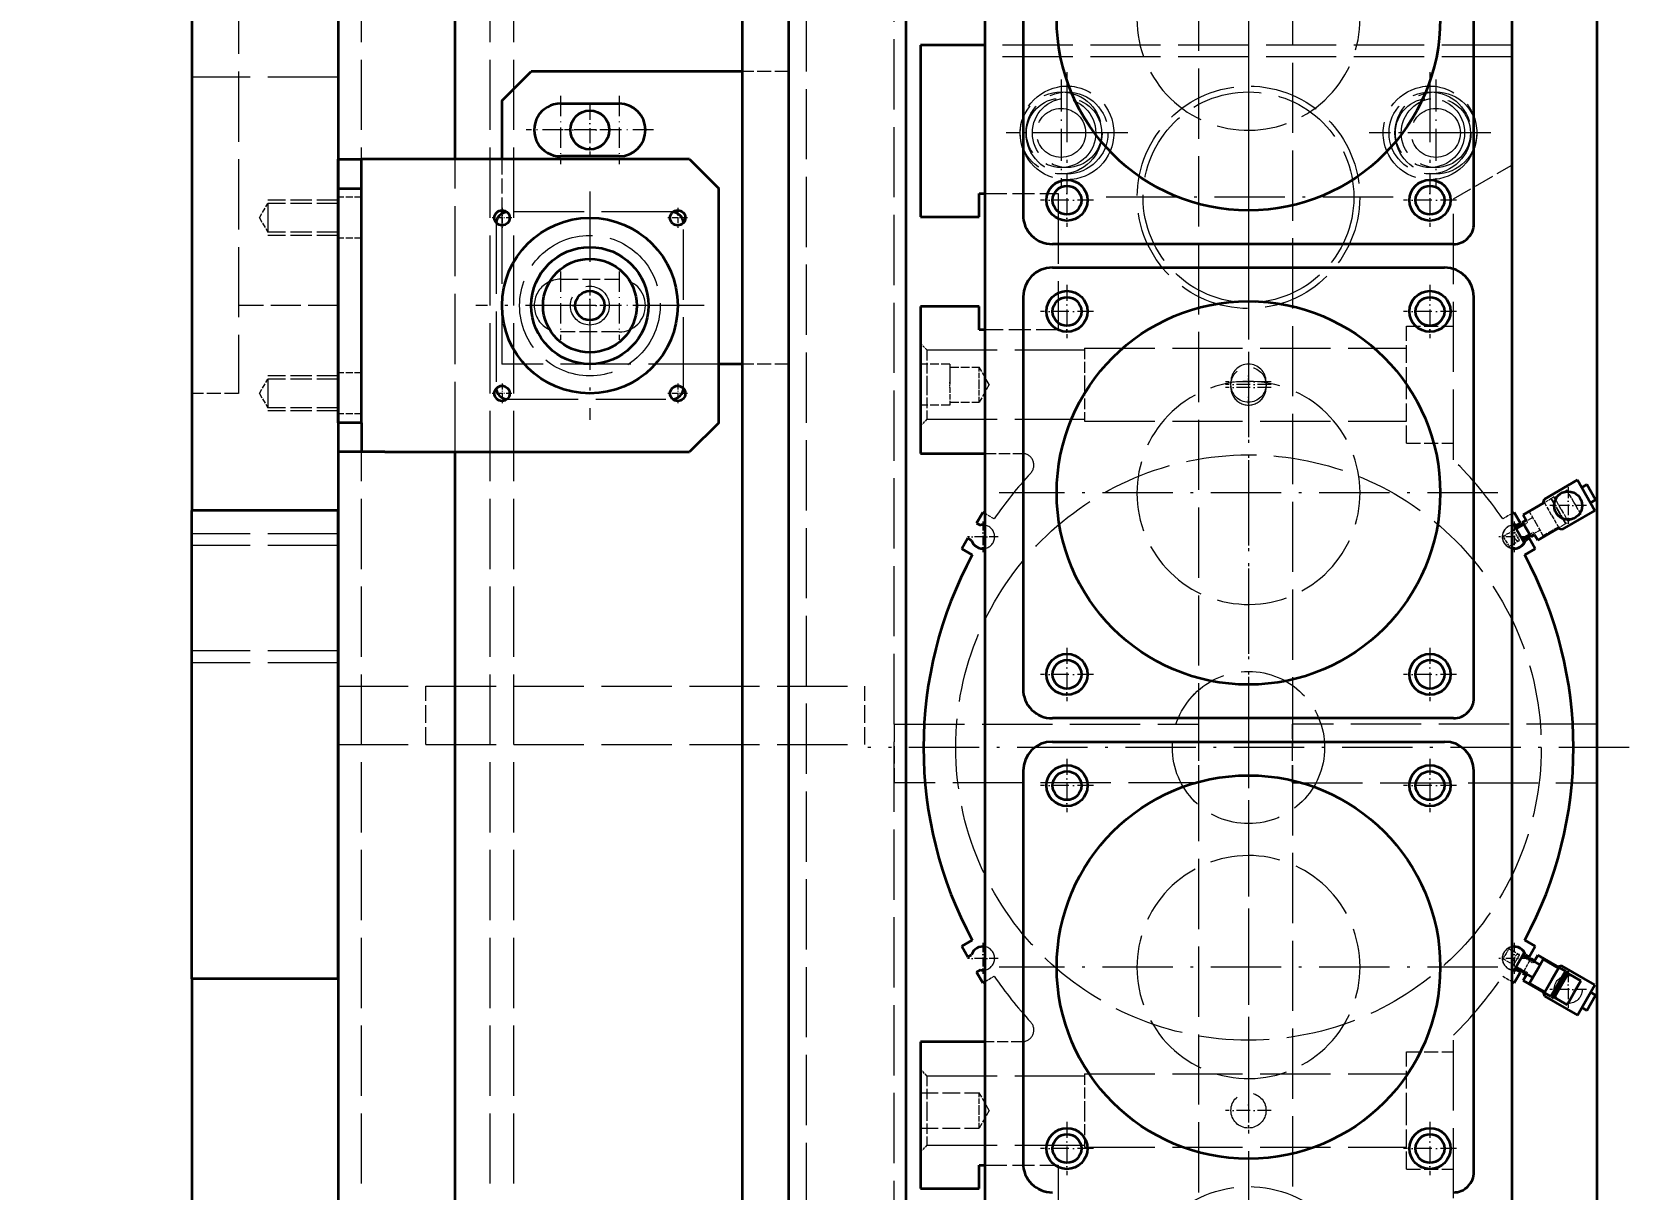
# Model space of a CAD drawing. Extents: x 0 to 18500, y -51 to 3802.
# Drawn here: x 1133.3 to 1406.1, y 2669.6 to 2867.2 of the extents above; entities that cross this region are included whole.
import ezdxf

# ---------------------------------------------------------------- set-up
doc = ezdxf.new("R2010")
doc.units = 0
doc.header["$MEASUREMENT"] = 0
for name, pattern in [('CENTER-HOKUTO', [23, 20, -1, 1, -1]), ('DASHDOT', [18.5, 12, -3, 0.5, -3]), ('DASHED', [15, 12, -3]), ('HIDDEN-HOKUTO', [3.8, 2.5, -1.3])]:
    doc.linetypes.add(name, pattern=pattern)
doc.layers.get('0').update_dxf_attribs({"linetype": 'CONTINUOUS'})
doc.layers.get('DEFPOINTS').update_dxf_attribs({"linetype": 'CONTINUOUS'})
for name, color, linetype in [('AM_7', 2, 'CENTER-HOKUTO'), ('AM_HID', 1, 'HIDDEN-HOKUTO'), ('WORD_DIM', 253, 'CONTINUOUS')]:
    doc.layers.add(name, color=color, linetype=linetype)
doc.styles.get("Standard").update_dxf_attribs({"font": 'romans.shx', "bigfont": 'bigfont.shx'})
doc.dimstyles.new('1-8', dxfattribs={"dimscale": 8, "dimtxt": 3.5, "dimasz": 3, "dimexe": 1, "dimexo": 0, "dimgap": 1, "dimtad": 3, "dimdsep": 46, "dimtxsty": 'Standard', "dimblk1": 'OPEN', "dimblk2": 'OPEN', "dimsah": 1, "dimcen": 0, "dimclrd": 256, "dimclre": 256, "dimclrt": 3, "dimadec": 0, "dimazin": 0, "dimtfac": 1, "dimtmove": 0, "dimatfit": 3, "dimldrblk": 'OPEN', "dimfxl": 0, "dimtolj": 1, "dimtzin": 0, "dimarcsym": 0})

# ---------------------------------------------------------------- blocks, each defined once
blk = doc.blocks.new('_OPEN')
at = {"color": 0}
for p, q in [((-1, 0.167), (0, 0)), ((-1, -0.167), (0, 0)), ((0, 0), (-1, 0))]:
    blk.add_line(p, q, dxfattribs=at)
blk = doc.blocks.new('*D1560')
at = {"layer": 'DEFPOINTS', "color": 0, "linetype": 'Continuous'}
for p in [(1359.89, 3445), (800.9, 2345.46), (1236.62, 2345.46)]:
    blk.add_point(p, dxfattribs=at)
at = {"layer": 'WORD_DIM', "linetype": 'Continuous', "lineweight": -2}
for p, q in [((1359.89, 3445), (792.9, 3445)), ((800.9, 3421), (800.9, 2369.46)), ((1236.62, 2345.46), (792.9, 2345.46))]:
    blk.add_line(p, q, dxfattribs=at)
at = {"layer": 'WORD_DIM', "linetype": 'Continuous', "lineweight": -2, "xscale": 24, "yscale": 24, "zscale": 24}
for p, rotation in [((800.9, 3445), 90), ((800.9, 2345.46), 270)]:
    blk.add_blockref('_OPEN', p, dxfattribs=dict(at, rotation=rotation))
at = {"layer": 'WORD_DIM', "color": 3, "linetype": 'Continuous', "insert": (778.9, 2895.23), "char_height": 28, "attachment_point": 5, "rotation": 90}
blk.add_mtext('\\A1;1100', dxfattribs=at)

msp = doc.modelspace()

# ---------------------------------------------------------------- linework, layer by layer
at = {"color": 7, "lineweight": 35}
for p, q in [((1282.625, 3165.49167), (1282.62427, 2583.49167)), ((1254.62488, 3150.49167), (1254.6239, 2397.99423)), ((1262.6239, 2397.99423), (1262.62488, 3150.49167)), ((1296.12439, 2595.99167), (1296.125, 3142.99167)), ((1386.125, 3142.99155), (1386.12439, 2595.99155)), ((1400.62549, 3111.99142), (1400.62488, 2628.99142)), ((1160.62415, 2955.49179), (1160.62403, 2785.49179)), ((1185.62415, 2955.49179), (1185.62403, 2785.49179)), ((1302.62476, 2902.99155), (1302.62464, 2835.99155)), ((1379.62464, 2834.49155), (1379.62476, 2902.99155)), ((1185.62464, 2890.49191), (1185.62403, 2380.49173)), ((1205.62464, 2845.49167), (1205.62464, 2890.49179)), ((1285.12488, 2864.99167), (1285.12488, 2835.64157)), ((1252.62464, 2860.49167), (1218.62464, 2860.49167)), ((1245.63648, 2845.49155), (1193.63648, 2845.49167)), ((1185.63636, 2800.49167), (1185.63636, 2840.49167)), ((1189.63636, 2800.49167), (1189.63636, 2840.49167)), ((1250.63648, 2800.49155), (1250.63648, 2840.49155)), ((1376.12464, 2830.99155), (1307.62464, 2830.99155)), ((1307.62464, 2826.99155), (1374.62464, 2826.99155)), ((1302.62464, 2821.99155), (1302.62451, 2754.99155)), ((1379.62451, 2753.49155), (1379.62464, 2821.99155)), ((1285.12488, 2820.34164), (1285.12488, 2795.24167)), ((1193.63648, 2795.49167), (1245.63648, 2795.49155)), ((1205.62403, 2370.49173), (1205.62451, 2795.49167)), ((1160.62415, 2705.49179), (1160.62403, 2785.49179)), ((1185.62403, 2785.49179), (1160.62403, 2785.49179)), ((1185.62415, 2705.49179), (1185.62403, 2785.49179)), ((1376.12451, 2749.99155), (1307.62451, 2749.99155)), ((1307.62451, 2745.99155), (1374.62451, 2745.99155)), ((1302.62451, 2740.99155), (1302.62439, 2673.99155)), ((1379.62439, 2672.49155), (1379.62451, 2740.99155)), ((1160.62427, 2705.49179), (1160.62415, 2655.49179)), ((1185.62415, 2705.49179), (1160.62415, 2705.49179)), ((1185.62427, 2705.49179), (1185.62415, 2655.49179)), ((1285.12476, 2694.74167), (1285.12464, 2669.64157))]:
    msp.add_line(p, q, dxfattribs=at)
at = {"color": 7, "lineweight": 35, "ltscale": 0.274994}
for p, q in [((1296.12464, 2864.99155), (1285.12488, 2864.99167)), ((1285.12488, 2795.24167), (1296.12464, 2795.24155))]:
    msp.add_line(p, q, dxfattribs=at)
at = {"color": 7, "lineweight": 35, "ltscale": 0.176777}
for p, q in [((1213.62464, 2855.49167), (1218.62464, 2860.49167)), ((1245.63648, 2845.49155), (1250.63648, 2840.49155)), ((1250.63648, 2800.49155), (1245.63648, 2795.49155))]:
    msp.add_line(p, q, dxfattribs=at)
at = {"color": 7, "lineweight": 35, "ltscale": 0.05}
for p, q in [((1254.62464, 2860.49167), (1252.62464, 2860.49167)), ((1254.62451, 2810.49167), (1252.62451, 2810.49167))]:
    msp.add_line(p, q, dxfattribs=at)
at = {"color": 7, "lineweight": 35, "ltscale": 0.25}
for p, q in [((1213.62464, 2855.49167), (1213.62464, 2845.49167)), ((1223.62464, 2854.99167), (1233.62464, 2854.99167)), ((1233.62464, 2845.99167), (1223.62464, 2845.99167)), ((1285.12488, 2835.64157), (1295.12488, 2835.64157)), ((1295.12488, 2820.34164), (1285.12488, 2820.34164)), ((1400.625, 2748.99142), (1400.625, 2738.99142)), ((1285.12464, 2669.64157), (1295.12464, 2669.64157))]:
    msp.add_line(p, q, dxfattribs=at)
at = {"color": 7, "lineweight": 35, "ltscale": 0.125}
for p, q in [((1185.63636, 2840.49167), (1185.63648, 2845.49167)), ((1189.63636, 2840.49167), (1189.63648, 2845.49167)), ((1185.63636, 2800.49167), (1185.63636, 2795.49167)), ((1189.63636, 2800.49167), (1189.63636, 2795.49167))]:
    msp.add_line(p, q, dxfattribs=at)
at = {"color": 7, "lineweight": 35, "ltscale": 0.1}
for p, q in [((1185.63648, 2845.49167), (1189.63648, 2845.49167)), ((1193.63648, 2845.49167), (1189.63648, 2845.49167)), ((1185.63636, 2840.49167), (1189.63636, 2840.49167)), ((1295.12488, 2835.64157), (1295.12488, 2839.64157)), ((1295.12488, 2816.34164), (1295.12488, 2820.34164)), ((1189.63636, 2800.49167), (1185.63636, 2800.49167)), ((1189.63636, 2795.49167), (1185.63636, 2795.49167)), ((1193.63648, 2795.49167), (1189.63648, 2795.49167)), ((1388.01624, 2784.76657), (1391.48035, 2786.76657)), ((1390.51624, 2780.43637), (1393.98035, 2782.43637)), ((1295.12464, 2669.64157), (1295.12464, 2673.64157))]:
    msp.add_line(p, q, dxfattribs=at)
at = {"color": 7, "lineweight": 35, "ltscale": 0.024997}
for p, q in [((1295.12488, 2839.64157), (1296.12476, 2839.64157)), ((1295.12464, 2673.64157), (1296.12451, 2673.64157))]:
    msp.add_line(p, q, dxfattribs=at)
at = {"color": 7, "lineweight": 35, "ltscale": 0.014389}
msp.add_line((1213.62464, 2836.7916), (1213.62464, 2836.21603), dxfattribs=at)
at = {"color": 7, "lineweight": 35, "ltscale": 0.024991}
msp.add_line((1296.12451, 2816.34164), (1295.12488, 2816.34164), dxfattribs=at)
at = {"color": 7, "lineweight": 35, "ltscale": 0.049704}
msp.add_line((1252.62451, 2810.49167), (1250.63636, 2810.49167), dxfattribs=at)
at = {"color": 7, "lineweight": 35, "ltscale": 0.1625}
for p, q in [((1391.66333, 2787.44955), (1397.29248, 2790.69955)), ((1400.29248, 2785.50339), (1394.66333, 2782.25339)), ((1400.29236, 2704.47958), (1394.66321, 2707.72958)), ((1391.66321, 2702.53342), (1397.29236, 2699.28342))]:
    msp.add_line(p, q, dxfattribs=at)
at = {"color": 7, "lineweight": 35, "ltscale": 0.15}
for p, q in [((1397.29248, 2790.69955), (1400.29248, 2785.50339)), ((1397.29236, 2699.28342), (1400.29236, 2704.47958))]:
    msp.add_line(p, q, dxfattribs=at)
at = {"color": 7, "lineweight": 35, "ltscale": 0.025001}
for p, q in [((1398.04248, 2789.40048), (1398.90857, 2789.90048)), ((1399.54248, 2786.80246), (1400.40857, 2787.30246))]:
    msp.add_line(p, q, dxfattribs=at)
at = {"color": 7, "lineweight": 35, "ltscale": 0.074999}
for p, q in [((1400.40857, 2787.30246), (1398.90857, 2789.90048)), ((1394.07837, 2707.31662), (1391.48035, 2708.81662)), ((1398.90833, 2700.08249), (1400.40833, 2702.68051))]:
    msp.add_line(p, q, dxfattribs=at)
at = {"color": 7, "lineweight": 35, "ltscale": 0.0525}
for p, q in [((1295.74243, 2785.16696), (1294.69239, 2783.34836)), ((1387.55725, 2783.34824), (1386.50721, 2785.16684)), ((1292.14234, 2711.05161), (1293.19239, 2709.233)), ((1389.05713, 2709.23288), (1390.10718, 2711.05148)), ((1386.50708, 2704.81613), (1387.55713, 2706.63474))]:
    msp.add_line(p, q, dxfattribs=at)
at = {"color": 7, "lineweight": 35, "ltscale": 0.01103}
msp.add_line((1296.12451, 2784.94638), (1295.74243, 2785.16696), dxfattribs=at)
at = {"color": 7, "lineweight": 35, "ltscale": 0.011047}
msp.add_line((1386.50721, 2785.16684), (1386.12451, 2784.94589), dxfattribs=at)
at = {"color": 7, "lineweight": 35, "ltscale": 0.017677}
for p, q in [((1391.48035, 2786.76657), (1391.66333, 2787.44955)), ((1394.66333, 2782.25339), (1393.98035, 2782.43637))]:
    msp.add_line(p, q, dxfattribs=at)
at = {"color": 7, "lineweight": 35, "ltscale": 0.018359}
for p, q in [((1294.69239, 2783.34836), (1295.32837, 2782.98117)), ((1386.92127, 2782.98105), (1387.55725, 2783.34824))]:
    msp.add_line(p, q, dxfattribs=at)
at = {"color": 7, "lineweight": 35, "ltscale": 0.086603}
for p, q in [((1386.495, 2783.00143), (1388.22705, 2780.00143)), ((1386.49475, 2706.98154), (1388.22681, 2709.98154))]:
    msp.add_line(p, q, dxfattribs=at)
at = {"color": 7, "lineweight": 35, "ltscale": 0.037501}
for p, q in [((1388.03504, 2783.33395), (1386.73596, 2782.58395)), ((1386.86096, 2782.36752), (1388.16004, 2783.11752)), ((1387.86096, 2780.63547), (1389.16004, 2781.38547)), ((1389.28504, 2781.16891), (1387.98596, 2780.41891)), ((1389.28504, 2781.16891), (1387.98596, 2780.41891))]:
    msp.add_line(p, q, dxfattribs=at)
at = {"color": 7, "lineweight": 35, "ltscale": 0.017501}
for p, q in [((1387.93494, 2783.50717), (1388.54114, 2783.85727)), ((1389.38501, 2780.9957), (1389.99121, 2781.34579)), ((1389.38489, 2708.98727), (1389.99109, 2708.63718)), ((1387.93482, 2706.4758), (1388.54102, 2706.1257))]:
    msp.add_line(p, q, dxfattribs=at)
at = {"color": 7, "lineweight": 35, "ltscale": 0.072501}
msp.add_line((1387.93494, 2783.50717), (1389.38501, 2780.9957), dxfattribs=at)
at = {"color": 7, "lineweight": 35, "ltscale": 0.026248}
msp.add_line((1388.01624, 2784.76657), (1388.54114, 2783.85727), dxfattribs=at)
at = {"color": 7, "lineweight": 35, "ltscale": 0.052498}
for p, q in [((1293.19239, 2780.75021), (1292.14246, 2778.93161)), ((1390.10718, 2778.93149), (1389.05725, 2780.75009)), ((1294.69239, 2706.63486), (1295.74231, 2704.81625))]:
    msp.add_line(p, q, dxfattribs=at)
at = {"color": 7, "lineweight": 35, "ltscale": 0.018295}
for p, q in [((1293.82617, 2780.38437), (1293.19239, 2780.75021)), ((1389.05725, 2780.75009), (1388.42346, 2780.38425)), ((1388.42334, 2709.59872), (1389.05713, 2709.23288))]:
    msp.add_line(p, q, dxfattribs=at)
at = {"color": 7, "lineweight": 35, "ltscale": 0.026252}
msp.add_line((1389.99121, 2781.34579), (1390.51624, 2780.43637), dxfattribs=at)
at = {"color": 7, "lineweight": 35, "ltscale": 0.052048}
for p, q in [((1292.14246, 2778.93161), (1293.94544, 2777.89059)), ((1388.3042, 2777.89047), (1390.10718, 2778.93149))]:
    msp.add_line(p, q, dxfattribs=at)
at = {"color": 7, "lineweight": 35, "ltscale": 0.052051}
for p, q in [((1293.94544, 2712.09262), (1292.14234, 2711.05161)), ((1390.10718, 2711.05148), (1388.30408, 2712.0925))]:
    msp.add_line(p, q, dxfattribs=at)
at = {"color": 7, "lineweight": 35, "ltscale": 0.018292}
msp.add_line((1293.19239, 2709.233), (1293.82605, 2709.59885), dxfattribs=at)
at = {"color": 7, "lineweight": 35, "ltscale": 0.037498}
msp.add_line((1389.28479, 2708.81406), (1387.98584, 2709.56406), dxfattribs=at)
at = {"color": 7, "lineweight": 35, "ltscale": 0.085}
for p, q in [((1390.9303, 2707.86398), (1387.98584, 2709.56406)), ((1389.6803, 2705.69894), (1386.73584, 2707.39902))]:
    msp.add_line(p, q, dxfattribs=at)
at = {"color": 7, "lineweight": 35, "ltscale": 0.005001}
msp.add_line((1389.38489, 2708.98727), (1389.28479, 2708.81406), dxfattribs=at)
at = {"color": 7, "lineweight": 35, "ltscale": 0.031254}
msp.add_line((1389.89099, 2708.46396), (1390.51612, 2709.5466), dxfattribs=at)
at = {"color": 7, "lineweight": 35, "ltscale": 0.058751}
for p, q in [((1390.3053, 2706.78146), (1391.48035, 2708.81662)), ((1389.13025, 2704.74631), (1390.3053, 2706.78146)), ((1394.07837, 2707.31662), (1392.90332, 2705.28146)), ((1396.71387, 2703.08151), (1397.88892, 2705.11667))]:
    msp.add_line(p, q, dxfattribs=at)
at = {"color": 7, "lineweight": 35, "ltscale": 0.1375}
msp.add_line((1395.27918, 2706.79648), (1390.51612, 2709.5466), dxfattribs=at)
at = {"color": 7, "lineweight": 35, "ltscale": 0.018357}
for p, q in [((1295.32825, 2707.00204), (1294.69239, 2706.63486)), ((1387.55713, 2706.63474), (1386.92127, 2707.00192))]:
    msp.add_line(p, q, dxfattribs=at)
at = {"color": 7, "lineweight": 35, "ltscale": 0.0375}
msp.add_line((1388.03479, 2706.6489), (1386.73584, 2707.39902), dxfattribs=at)
at = {"color": 7, "lineweight": 35, "ltscale": 0.004997}
msp.add_line((1388.03479, 2706.6489), (1387.93482, 2706.4758), dxfattribs=at)
at = {"color": 7, "lineweight": 35, "ltscale": 0.03125}
msp.add_line((1388.01599, 2705.2164), (1388.64099, 2706.29892), dxfattribs=at)
at = {"color": 7, "lineweight": 35, "ltscale": 0.124999}
msp.add_line((1392.77918, 2702.4664), (1395.27918, 2706.79648), dxfattribs=at)
at = {"color": 7, "lineweight": 35, "ltscale": 0.017678}
for p, q in [((1394.66321, 2707.72958), (1393.98023, 2707.54648)), ((1391.48011, 2703.2164), (1391.66321, 2702.53342))]:
    msp.add_line(p, q, dxfattribs=at)
at = {"color": 7, "lineweight": 35, "ltscale": 0.062499}
for p, q in [((1394.11585, 2704.58151), (1395.36585, 2706.74655)), ((1395.79883, 2706.49655), (1394.54883, 2704.33151))]:
    msp.add_line(p, q, dxfattribs=at)
at = {"color": 7, "lineweight": 35, "ltscale": 0.012499}
for p, q in [((1395.79883, 2706.49655), (1395.36585, 2706.74655)), ((1393.29883, 2702.16635), (1392.86585, 2702.41635))]:
    msp.add_line(p, q, dxfattribs=at)
at = {"color": 7, "lineweight": 35, "ltscale": 0.062502}
for p, q in [((1397.88892, 2705.11667), (1395.72376, 2706.36667)), ((1392.86585, 2702.41635), (1394.11585, 2704.58151)), ((1393.29883, 2702.16635), (1394.54883, 2704.33151)), ((1395.53894, 2701.04636), (1393.37378, 2702.29636))]:
    msp.add_line(p, q, dxfattribs=at)
at = {"color": 7, "lineweight": 35, "ltscale": 0.011036}
msp.add_line((1295.74231, 2704.81625), (1296.12464, 2705.03696), dxfattribs=at)
at = {"color": 7, "lineweight": 35, "ltscale": 0.011041}
msp.add_line((1386.12464, 2705.03696), (1386.50708, 2704.81613), dxfattribs=at)
at = {"color": 7, "lineweight": 35, "ltscale": 0.137501}
msp.add_line((1392.77918, 2702.4664), (1388.01599, 2705.2164), dxfattribs=at)
at = {"color": 7, "lineweight": 35, "ltscale": 0.075001}
msp.add_line((1391.7284, 2703.24631), (1389.13025, 2704.74631), dxfattribs=at)
at = {"color": 7, "lineweight": 35, "ltscale": 0.058749}
for p, q in [((1391.7284, 2703.24631), (1392.90332, 2705.28146)), ((1395.53894, 2701.04636), (1396.71387, 2703.08151))]:
    msp.add_line(p, q, dxfattribs=at)
at = {"color": 7, "lineweight": 35, "ltscale": 0.002501}
for p, q in [((1393.49085, 2703.49899), (1393.40418, 2703.54892)), ((1394.74085, 2705.66403), (1394.65418, 2705.71396))]:
    msp.add_line(p, q, dxfattribs=at)
at = {"color": 7, "lineweight": 35, "ltscale": 0.024999}
for p, q in [((1398.04236, 2700.58249), (1398.90833, 2700.08249)), ((1399.54236, 2703.18051), (1400.40833, 2702.68051))]:
    msp.add_line(p, q, dxfattribs=at)
at = {"color": 7, "lineweight": 35, "ltscale": 0.274991}
msp.add_line((1296.12439, 2694.74155), (1285.12476, 2694.74167), dxfattribs=at)
at = {"color": 7, "lineweight": 35}
for centre, radius in [((1341.12464, 2869.49155), 32.75), ((1228.62464, 2850.49167), 3.3235), ((1310.12464, 2838.49155), 3.5), ((1310.12464, 2838.49155), 2.4585), ((1372.12464, 2838.49155), 3.5), ((1372.12464, 2838.49155), 2.4585), ((1213.63648, 2835.49167), 1.3), ((1228.63648, 2820.49155), 15), ((1243.63648, 2835.49155), 1.3), ((1228.63648, 2820.49081), 10), ((1228.63648, 2820.49081), 8), ((1228.63636, 2820.49081), 2.5), ((1310.12464, 2819.49155), 3.5), ((1310.12464, 2819.49155), 2.4585), ((1341.12451, 2788.49155), 32.75), ((1372.12464, 2819.49155), 3.5), ((1372.12464, 2819.49155), 2.4585), ((1213.63648, 2805.49167), 1.3), ((1243.63648, 2805.49155), 1.3), ((1395.71802, 2786.32651), 2.4), ((1310.12451, 2757.49155), 3.5), ((1372.12451, 2757.49155), 3.5), ((1310.12451, 2757.49155), 2.4585), ((1372.12451, 2757.49155), 2.4585), ((1310.12451, 2738.49155), 3.5), ((1372.12451, 2738.49155), 3.5), ((1310.12451, 2738.49155), 2.4585), ((1341.12439, 2707.49155), 32.75), ((1372.12451, 2738.49155), 2.4585), ((1310.12439, 2676.49155), 3.5), ((1310.12451, 2676.49155), 2.4585), ((1372.12439, 2676.49155), 3.5), ((1372.12439, 2676.49155), 2.4585)]:
    msp.add_circle(centre, radius, dxfattribs=at)
for centre, radius, start, end in [((1223.62464, 2850.49167), 4.5, 89.9999274, 269.9999292), ((1233.62464, 2850.49167), 4.5, 269.9999292, 89.9999274), ((1214.63648, 2834.49081), 2, 94.6096084, 175.347608), ((1242.63648, 2834.49081), 2, 4.6531385, 85.3913119), ((1307.62464, 2835.99155), 5, 179.999923, 269.9999292), ((1376.12464, 2834.49155), 3.5, 269.9999292, 359.9999296), ((1307.62464, 2821.99155), 5, 89.9999274, 179.999923), ((1374.62464, 2821.99155), 5, 359.9999296, 89.9999274), ((1214.63648, 2806.49081), 2, 184.6122578, 265.3432223), ((1242.63648, 2806.49081), 2, 274.6557686, 355.386684), ((1295.75476, 2781.00156), 2.025, 79.4765661, 102.1578007), ((1386.49488, 2781.00143), 2.025, 77.842054, 100.5325708), ((1295.75476, 2781.00156), 2.025, 197.7469575, 280.5191104), ((1386.495, 2781.00143), 2, 259.3247602, 329.9999309), ((1386.49488, 2781.00143), 2.025, 259.4631056, 342.2529043), ((1354.82483, 2744.99155), 69.2, 151.6132744, 208.3865754), ((1327.42481, 2744.99155), 69.2, 331.6132796, 28.3865787), ((1307.62451, 2754.99155), 5, 179.999923, 269.9999292), ((1376.12451, 2753.49155), 3.5, 269.9999292, 359.9999296), ((1307.62451, 2740.99155), 5, 89.9999274, 179.999923), ((1374.62451, 2740.99155), 5, 359.9999296, 89.9999274), ((1295.75476, 2708.98166), 2.025, 79.4765661, 162.2529059), ((1386.49475, 2708.98154), 2, 29.9999291, 100.6711212), ((1386.49475, 2708.98154), 2.025, 17.7469557, 100.5325708), ((1295.75476, 2708.98166), 2.025, 257.8420559, 280.5191104), ((1386.49475, 2708.98154), 2.025, 259.4631056, 282.1578025), ((1386.49475, 2708.98154), 2, 259.33297, 269.9999292), ((1307.62439, 2673.99155), 5, 179.999923, 269.9999292), ((1376.12439, 2672.49155), 3.5, 269.9999292, 359.9999296)]:
    msp.add_arc(centre, radius, start, end, dxfattribs=at)
at = {"layer": 'AM_7', "color": 2, "linetype": 'DASHDOT', "lineweight": 13}
for p, q in [((1341.12464, 2912.06662), (1341.12464, 2826.9166)), ((1341.12513, 2863.6915), (1341.12513, 2814.29147)), ((1310.12513, 2860.39157), (1310.12513, 2839.59152)), ((1372.12513, 2860.39145), (1372.12513, 2839.59152)), ((1320.52515, 2849.99155), (1299.7251, 2849.99155)), ((1382.52515, 2849.99155), (1361.7251, 2849.99155)), ((1228.63648, 2839.99155), (1228.63648, 2800.99155)), ((1365.82508, 2838.99155), (1316.42517, 2838.99155)), ((1341.12451, 2831.06662), (1341.12451, 2745.9166)), ((1248.13648, 2820.49155), (1209.13648, 2820.49155)), ((1341.12488, 2809.99155), (1341.12488, 2679.99155)), ((1383.69959, 2788.49155), (1298.54956, 2788.49155)), ((1341.12439, 2750.06662), (1341.12439, 2664.9166)), ((1406.12488, 2744.99155), (1276.12488, 2744.99155)), ((1383.69947, 2707.49155), (1298.54944, 2707.49155)), ((1341.12488, 2675.6915), (1341.12488, 2626.29147))]:
    msp.add_line(p, q, dxfattribs=at)
at = {"layer": 'AM_7', "color": 2, "linetype": 'DASHDOT', "lineweight": 13, "ltscale": 0.455002}
for p, q in [((1309.12488, 2859.09164), (1309.12488, 2840.89157)), ((1373.12488, 2859.09152), (1373.12488, 2840.89145)), ((1318.22486, 2849.99155), (1300.02478, 2849.99155)), ((1382.22486, 2849.99155), (1364.02478, 2849.99155))]:
    msp.add_line(p, q, dxfattribs=at)
at = {"layer": 'AM_7', "color": 2, "linetype": 'DASHDOT', "lineweight": 13, "ltscale": 0.292502}
for p, q in [((1223.62464, 2856.34177), (1223.62464, 2844.64169)), ((1229.47461, 2850.49167), (1217.77454, 2850.49167)), ((1239.47461, 2850.49167), (1227.77454, 2850.49167)), ((1223.62451, 2826.34177), (1223.62451, 2814.64169)), ((1229.47461, 2820.49167), (1217.77454, 2820.49167)), ((1239.47461, 2820.49167), (1227.77454, 2820.49167))]:
    msp.add_line(p, q, dxfattribs=at)
at = {"layer": 'AM_7', "color": 2, "linetype": 'DASHDOT', "lineweight": 13, "ltscale": 0.292499}
for p, q in [((1233.62464, 2856.34164), (1233.62464, 2844.64169)), ((1233.62451, 2826.34164), (1233.62451, 2814.64169))]:
    msp.add_line(p, q, dxfattribs=at)
at = {"layer": 'AM_7', "color": 2, "linetype": 'DASHDOT', "lineweight": 13, "ltscale": 0.216028}
for p, q in [((1228.62464, 2854.81223), (1228.62464, 2846.17111)), ((1232.94519, 2850.49167), (1224.30408, 2850.49167)), ((1228.62464, 2824.81223), (1228.62464, 2816.17111))]:
    msp.add_line(p, q, dxfattribs=at)
at = {"layer": 'AM_7', "color": 2, "linetype": 'DASHDOT', "lineweight": 13, "ltscale": 0.227499}
for p, q in [((1310.12464, 2843.0416), (1310.12464, 2833.94162)), ((1372.12464, 2843.04147), (1372.12464, 2833.9415)), ((1310.12464, 2824.0416), (1310.12464, 2814.94162)), ((1372.12464, 2824.04147), (1372.12464, 2814.9415)), ((1310.12451, 2762.0416), (1310.12451, 2752.94162)), ((1372.12451, 2762.04147), (1372.12451, 2752.9415)), ((1314.67456, 2757.49155), (1305.57459, 2757.49155)), ((1376.67456, 2757.49155), (1367.57459, 2757.49155)), ((1310.12451, 2743.0416), (1310.12451, 2733.94162)), ((1372.12451, 2743.04147), (1372.12451, 2733.9415)), ((1376.67456, 2738.49155), (1367.57459, 2738.49155)), ((1310.12439, 2681.0416), (1310.12439, 2671.94162)), ((1372.12439, 2681.04147), (1372.12439, 2671.9415)), ((1314.67444, 2676.49155), (1305.57447, 2676.49155)), ((1376.67444, 2676.49155), (1367.57447, 2676.49155))]:
    msp.add_line(p, q, dxfattribs=at)
at = {"layer": 'AM_7', "color": 2, "linetype": 'DASHDOT', "lineweight": 13, "ltscale": 0.0845}
for p, q in [((1213.63648, 2837.18161), (1213.63648, 2833.80161)), ((1243.63648, 2837.18161), (1243.63648, 2833.80161)), ((1215.32654, 2835.49167), (1211.94654, 2835.49167)), ((1245.32654, 2835.49155), (1241.94654, 2835.49155)), ((1213.63648, 2807.18161), (1213.63648, 2803.80161)), ((1243.63648, 2807.18161), (1243.63648, 2803.80161)), ((1215.32642, 2805.49167), (1211.94641, 2805.49167)), ((1245.32642, 2805.49155), (1241.94641, 2805.49155))]:
    msp.add_line(p, q, dxfattribs=at)
at = {"layer": 'AM_7', "color": 2, "linetype": 'DASHDOT', "lineweight": 13, "ltscale": 0.227502}
for p, q in [((1314.67469, 2838.49155), (1305.57459, 2838.49155)), ((1376.67469, 2838.49155), (1367.57459, 2838.49155)), ((1314.67469, 2819.49155), (1305.57459, 2819.49155)), ((1376.67469, 2819.49155), (1367.57459, 2819.49155)), ((1314.67456, 2738.49155), (1305.57447, 2738.49155))]:
    msp.add_line(p, q, dxfattribs=at)
at = {"layer": 'AM_7', "color": 2, "linetype": 'DASHDOT', "lineweight": 13, "ltscale": 0.216025}
msp.add_line((1232.94507, 2820.49167), (1224.30408, 2820.49167), dxfattribs=at)
at = {"layer": 'AM_7', "color": 2, "linetype": 'DASHDOT', "lineweight": 13, "ltscale": 0.195001}
for p, q in [((1341.12464, 2810.89157), (1341.12464, 2803.09152)), ((1341.12476, 2811.39157), (1341.12476, 2803.59152)), ((1341.12476, 2810.39157), (1341.12476, 2802.59152)), ((1345.02466, 2806.99155), (1337.22461, 2806.99155)), ((1345.02478, 2807.49155), (1337.22473, 2807.49155)), ((1345.02478, 2806.49155), (1337.22473, 2806.49155)), ((1341.12451, 2686.89157), (1341.12451, 2679.09152))]:
    msp.add_line(p, q, dxfattribs=at)
at = {"layer": 'AM_7', "color": 2, "linetype": 'DASHDOT', "lineweight": 13, "ltscale": 0.156}
for p, q in [((1395.71802, 2789.4465), (1395.71802, 2783.20651)), ((1398.83802, 2786.32651), (1392.59803, 2786.32651)), ((1395.71802, 2706.77646), (1395.71802, 2700.53647)), ((1398.83802, 2703.65646), (1392.59803, 2703.65646))]:
    msp.add_line(p, q, dxfattribs=at)
at = {"layer": 'AM_7', "color": 2, "linetype": 'DASHDOT', "lineweight": 13, "ltscale": 0.131625}
for p, q in [((1295.75476, 2783.63412), (1295.75476, 2778.36911)), ((1386.49488, 2783.634), (1386.49488, 2778.36899)), ((1298.38733, 2781.00156), (1293.12232, 2781.00156)), ((1389.12732, 2781.00143), (1383.86231, 2781.00143)), ((1295.75476, 2711.61411), (1295.75476, 2706.34909)), ((1386.49475, 2711.61398), (1386.49475, 2706.34897)), ((1298.38721, 2708.98166), (1293.1222, 2708.98166)), ((1389.1272, 2708.98154), (1383.86219, 2708.98154))]:
    msp.add_line(p, q, dxfattribs=at)
at = {"layer": 'AM_7', "color": 2, "linetype": 'DASHDOT', "lineweight": 13, "ltscale": 0.194998}
msp.add_line((1345.02442, 2682.99155), (1337.22449, 2682.99155), dxfattribs=at)
at = {"layer": 'AM_HID', "color": 1, "linetype": 'DASHED', "lineweight": 13}
for p, q in [((1211.62476, 2595.49167), (1211.62549, 3145.49167)), ((1215.62476, 2595.49167), (1215.62549, 3145.49167)), ((1265.625, 2605.49167), (1265.62561, 3135.49167)), ((1332.62488, 2623.99155), (1332.62549, 3116.99155)), ((1348.62549, 3116.99155), (1348.62488, 2623.99155)), ((1280.62488, 2628.99155), (1280.62549, 3111.99155)), ((1168.62464, 2935.49179), (1168.62439, 2805.49179)), ((1189.62476, 2595.49167), (1189.62513, 2890.49203)), ((1386.12488, 2864.99155), (1296.12464, 2864.99155)), ((1386.12476, 2862.99155), (1296.12476, 2862.99155)), ((1185.62427, 2859.49179), (1160.62427, 2859.49179)), ((1205.62451, 2795.49167), (1205.62464, 2845.49167)), ((1308.62488, 2839.64157), (1308.62488, 2816.34152)), ((1376.12488, 2794.15402), (1376.12488, 2838.72153)), ((1212.63648, 2834.49081), (1212.63648, 2806.49081)), ((1213.62464, 2836.21603), (1213.62451, 2810.49167)), ((1242.63648, 2836.49081), (1214.63648, 2836.49081)), ((1244.63648, 2806.49081), (1244.63648, 2834.49081)), ((1286.2074, 2812.90915), (1313.12488, 2812.90903)), ((1286.20752, 2812.90915), (1313.125, 2812.90903)), ((1313.12488, 2813.24155), (1368.12488, 2813.24155)), ((1313.125, 2813.24155), (1368.125, 2813.24155)), ((1250.63636, 2810.49167), (1213.62451, 2810.49167)), ((1214.63648, 2804.49081), (1242.63648, 2804.49081)), ((1286.2074, 2801.07407), (1313.12488, 2801.07407)), ((1286.20752, 2801.07407), (1313.125, 2801.07407)), ((1313.12488, 2800.74155), (1368.12488, 2800.74155)), ((1313.125, 2800.74155), (1368.125, 2800.74155)), ((1185.62415, 2781.49179), (1160.62415, 2781.49179)), ((1185.62439, 2781.49179), (1160.62439, 2781.49179)), ((1185.62427, 2779.49179), (1160.62427, 2779.49179)), ((1185.62427, 2761.49179), (1160.62427, 2761.49179)), ((1185.62415, 2759.49179), (1160.62415, 2759.49179)), ((1185.62439, 2759.49179), (1160.62439, 2759.49179)), ((1185.62451, 2755.49179), (1275.62451, 2755.49167)), ((1280.625, 2748.99155), (1332.625, 2748.99155)), ((1400.625, 2748.99142), (1348.625, 2748.99155)), ((1185.62451, 2745.49179), (1275.62451, 2745.49167)), ((1332.625, 2738.99155), (1280.625, 2738.99155)), ((1348.625, 2738.99155), (1400.625, 2738.99142)), ((1376.12464, 2667.99155), (1376.12476, 2695.82907)), ((1286.20728, 2688.90915), (1313.12476, 2688.90903)), ((1286.2074, 2688.90915), (1313.12488, 2688.90903)), ((1313.12476, 2689.24155), (1368.12476, 2689.24155)), ((1313.12488, 2689.24155), (1368.12488, 2689.24155)), ((1286.20728, 2677.07407), (1313.12476, 2677.07407)), ((1286.2074, 2677.07407), (1313.12488, 2677.07407)), ((1313.12476, 2676.74155), (1368.12476, 2676.74155)), ((1313.12488, 2676.74155), (1368.12488, 2676.74155)), ((1308.62464, 2673.64157), (1308.62464, 2650.34152))]:
    msp.add_line(p, q, dxfattribs=at)
at = {"layer": 'AM_HID', "color": 1, "linetype": 'DASHED', "lineweight": 13, "ltscale": 0.2}
for p, q in [((1262.62464, 2860.49167), (1254.62464, 2860.49167)), ((1368.12488, 2816.99155), (1376.12488, 2816.99155)), ((1368.125, 2816.99155), (1376.125, 2816.99155)), ((1262.62451, 2810.49167), (1254.62451, 2810.49167)), ((1168.62439, 2805.49179), (1160.62439, 2805.49179)), ((1368.12488, 2796.99155), (1376.12488, 2796.99155)), ((1368.125, 2796.99155), (1376.125, 2796.99155)), ((1368.12476, 2692.99155), (1376.12476, 2692.99155)), ((1368.12488, 2692.99155), (1376.12488, 2692.99155)), ((1368.12476, 2672.99155), (1376.12476, 2672.99155)), ((1368.12488, 2672.99155), (1376.12488, 2672.99155))]:
    msp.add_line(p, q, dxfattribs=at)
at = {"layer": 'AM_HID', "color": 1, "linetype": 'DASHED', "lineweight": 13, "ltscale": 0.217502}
msp.add_line((1213.62464, 2845.49167), (1213.62464, 2836.7916), dxfattribs=at)
at = {"layer": 'AM_HID', "color": 1, "linetype": 'DASHED', "lineweight": 13, "ltscale": 0.288674}
msp.add_line((1376.12488, 2838.72153), (1386.12488, 2844.49496), dxfattribs=at)
at = {"layer": 'AM_HID', "color": 1, "linetype": 'DASHED', "lineweight": 13, "ltscale": 0.070971}
for p, q in [((1172.20471, 2835.49167), (1173.62415, 2837.95016)), ((1172.20471, 2835.49167), (1173.62415, 2833.03317)), ((1172.20471, 2805.49167), (1173.62415, 2807.95016)), ((1172.20471, 2805.49167), (1173.62415, 2803.03317))]:
    msp.add_line(p, q, dxfattribs=at)
at = {"layer": 'AM_HID', "color": 1, "linetype": 'DASHED', "lineweight": 13, "ltscale": 0.3}
for p, q in [((1185.62415, 2838.49167), (1173.62415, 2838.49167)), ((1185.62415, 2837.95016), (1173.62415, 2837.95016)), ((1185.62415, 2833.03317), (1173.62415, 2833.03317)), ((1185.62415, 2832.49167), (1173.62415, 2832.49167)), ((1185.62415, 2808.49167), (1173.62415, 2808.49167)), ((1185.62415, 2807.95016), (1173.62415, 2807.95016)), ((1185.62415, 2803.03317), (1173.62415, 2803.03317)), ((1185.62415, 2802.49167), (1173.62415, 2802.49167))]:
    msp.add_line(p, q, dxfattribs=at)
at = {"layer": 'AM_HID', "color": 1, "linetype": 'DASHED', "lineweight": 13, "ltscale": 0.115402}
for p, q in [((1173.62415, 2837.95016), (1173.62415, 2833.33408)), ((1173.62415, 2807.95016), (1173.62415, 2803.33408))]:
    msp.add_line(p, q, dxfattribs=at)
at = {"layer": 'AM_HID', "color": 1, "linetype": 'DASHED', "lineweight": 13, "ltscale": 0.115399}
for p, q in [((1173.62415, 2837.64914), (1173.62415, 2833.03317)), ((1173.62415, 2807.64914), (1173.62415, 2803.03317))]:
    msp.add_line(p, q, dxfattribs=at)
at = {"layer": 'AM_HID', "color": 1, "linetype": 'DASHED', "lineweight": 13, "ltscale": 0.1}
for p, q in [((1189.63648, 2838.99167), (1185.63648, 2838.99167)), ((1189.63648, 2831.99167), (1185.63648, 2831.99167)), ((1189.63636, 2808.99167), (1185.63636, 2808.99167)), ((1189.63636, 2801.99167), (1185.63636, 2801.99167))]:
    msp.add_line(p, q, dxfattribs=at)
at = {"layer": 'AM_HID', "color": 1, "linetype": 'DASHED', "lineweight": 13, "ltscale": 0.312503}
for p, q in [((1296.12476, 2839.64157), (1308.62488, 2839.64157)), ((1296.12451, 2673.64157), (1308.62464, 2673.64157))]:
    msp.add_line(p, q, dxfattribs=at)
at = {"layer": 'AM_HID', "color": 1, "linetype": 'DASHED', "lineweight": 13, "ltscale": 0.25}
for p, q in [((1223.62451, 2824.99167), (1233.62451, 2824.99167)), ((1233.62451, 2815.99167), (1223.62451, 2815.99167)), ((1368.12488, 2806.99155), (1368.12488, 2816.99155)), ((1368.12488, 2796.99155), (1368.12488, 2806.99155)), ((1185.62451, 2745.49179), (1185.62451, 2755.49179)), ((1200.62476, 2745.49167), (1200.62476, 2755.49167)), ((1275.62451, 2745.49167), (1275.62451, 2755.49167)), ((1280.625, 2748.99155), (1280.625, 2738.99155)), ((1332.625, 2738.99155), (1332.625, 2748.99155)), ((1348.625, 2738.99155), (1348.625, 2748.99155)), ((1368.12476, 2682.99155), (1368.12476, 2692.99155)), ((1285.12476, 2685.99155), (1295.12476, 2685.99155)), ((1368.12476, 2672.99155), (1368.12476, 2682.99155)), ((1285.12476, 2679.99155), (1295.12476, 2679.99155))]:
    msp.add_line(p, q, dxfattribs=at)
at = {"layer": 'AM_HID', "color": 1, "linetype": 'DASHED', "lineweight": 13, "ltscale": 0.425}
msp.add_line((1185.62439, 2820.49179), (1168.62439, 2820.49179), dxfattribs=at)
at = {"layer": 'AM_HID', "color": 1, "linetype": 'DASHED', "lineweight": 13, "ltscale": 0.312509}
msp.add_line((1308.62488, 2816.34152), (1296.12451, 2816.34164), dxfattribs=at)
at = {"layer": 'AM_HID', "color": 1, "linetype": 'DASHED', "lineweight": 13, "ltscale": 0.038273}
for p, q in [((1286.2074, 2812.90915), (1285.12488, 2813.99167)), ((1286.20752, 2801.07407), (1285.125, 2799.99155)), ((1286.20728, 2688.90915), (1285.12476, 2689.99167)), ((1286.2074, 2677.07407), (1285.12488, 2675.99155))]:
    msp.add_line(p, q, dxfattribs=at)
at = {"layer": 'AM_HID', "color": 1, "linetype": 'DASHED', "lineweight": 13, "ltscale": 0.038271}
for p, q in [((1286.20752, 2812.90915), (1285.125, 2813.99155)), ((1286.2074, 2801.07407), (1285.12488, 2799.99167)), ((1286.2074, 2688.90915), (1285.12488, 2689.99155)), ((1286.20728, 2677.07407), (1285.12476, 2675.99167))]:
    msp.add_line(p, q, dxfattribs=at)
at = {"layer": 'AM_HID', "color": 1, "linetype": 'DASHED', "lineweight": 13, "ltscale": 0.14794}
for p, q in [((1286.2074, 2812.90915), (1286.2074, 2806.99155)), ((1286.20752, 2812.90915), (1286.20752, 2806.99155)), ((1286.2074, 2806.99167), (1286.2074, 2801.07407)), ((1286.20728, 2688.90915), (1286.20728, 2682.99155)), ((1286.2074, 2688.90915), (1286.2074, 2682.99155)), ((1286.20728, 2682.99167), (1286.20728, 2677.07407))]:
    msp.add_line(p, q, dxfattribs=at)
at = {"layer": 'AM_HID', "color": 1, "linetype": 'DASHED', "lineweight": 13, "ltscale": 0.15625}
for p, q in [((1313.12488, 2813.24155), (1313.12488, 2806.99155)), ((1313.12488, 2806.99155), (1313.12488, 2800.74155)), ((1313.12476, 2689.24155), (1313.12476, 2682.99155)), ((1313.12476, 2682.99155), (1313.12476, 2676.74155))]:
    msp.add_line(p, q, dxfattribs=at)
at = {"layer": 'AM_HID', "color": 1, "linetype": 'DASHED', "lineweight": 13, "ltscale": 0.125}
for p, q in [((1290.125, 2810.49155), (1285.125, 2810.49155)), ((1290.125, 2809.99155), (1295.125, 2809.99155)), ((1290.12488, 2803.49155), (1285.12488, 2803.49155)), ((1290.12488, 2803.99155), (1295.12488, 2803.99155))]:
    msp.add_line(p, q, dxfattribs=at)
at = {"layer": 'AM_HID', "color": 1, "linetype": 'DASHED', "lineweight": 13, "ltscale": 0.075}
for p, q in [((1290.125, 2810.49155), (1290.125, 2807.49155)), ((1290.125, 2809.99155), (1290.125, 2806.99155)), ((1295.125, 2806.99155), (1295.125, 2809.99155)), ((1295.12488, 2803.99155), (1295.125, 2806.99155)), ((1290.125, 2806.49155), (1290.12488, 2803.49155)), ((1295.12476, 2682.99155), (1295.12476, 2685.99155)), ((1295.12476, 2679.99155), (1295.12476, 2682.99155))]:
    msp.add_line(p, q, dxfattribs=at)
at = {"layer": 'AM_HID', "color": 1, "linetype": 'DASHED', "lineweight": 13, "ltscale": 0.086603}
for p, q in [((1296.85706, 2806.99155), (1295.125, 2809.99155)), ((1296.85681, 2682.99155), (1295.12476, 2685.99155)), ((1296.85681, 2682.99155), (1295.12476, 2679.99155))]:
    msp.add_line(p, q, dxfattribs=at)
at = {"layer": 'AM_HID', "color": 1, "linetype": 'DASHED', "lineweight": 13, "ltscale": 0.147937}
for p, q in [((1286.20752, 2806.99155), (1286.20752, 2801.07407)), ((1286.2074, 2682.99155), (1286.2074, 2677.07407))]:
    msp.add_line(p, q, dxfattribs=at)
at = {"layer": 'AM_HID', "color": 1, "linetype": 'DASHED', "lineweight": 13, "ltscale": 0.0125}
for p, q in [((1290.12488, 2806.99155), (1290.12488, 2807.49155)), ((1290.12488, 2806.49155), (1290.12488, 2806.99155))]:
    msp.add_line(p, q, dxfattribs=at)
at = {"layer": 'AM_HID', "color": 1, "linetype": 'DASHED', "lineweight": 13, "ltscale": 0.086604}
msp.add_line((1296.85706, 2806.99155), (1295.12488, 2803.99155), dxfattribs=at)
at = {"layer": 'AM_HID', "color": 1, "linetype": 'DASHED', "lineweight": 13, "ltscale": 0.025}
for p, q in [((1338.12476, 2806.49155), (1338.12476, 2807.49155)), ((1344.12476, 2807.49155), (1344.12476, 2806.49155))]:
    msp.add_line(p, q, dxfattribs=at)
at = {"layer": 'AM_HID', "color": 1, "linetype": 'DASHED', "lineweight": 13, "ltscale": 0.158551}
msp.add_line((1296.12464, 2795.24155), (1302.46668, 2795.24155), dxfattribs=at)
at = {"layer": 'AM_HID', "color": 1, "linetype": 'DASHED', "lineweight": 13, "ltscale": 0.062499}
for p, q in [((1395.53907, 2788.93661), (1393.37403, 2787.68661)), ((1394.11597, 2785.40146), (1392.86597, 2787.5665)), ((1395.36597, 2783.23642), (1394.11597, 2785.40146)), ((1394.54895, 2785.65146), (1395.79895, 2783.48642)), ((1397.88904, 2784.8663), (1395.724, 2783.6163))]:
    msp.add_line(p, q, dxfattribs=at)
at = {"layer": 'AM_HID', "color": 1, "linetype": 'DASHED', "lineweight": 13, "ltscale": 0.058751}
for p, q in [((1396.71411, 2786.90146), (1395.53907, 2788.93661)), ((1390.30554, 2783.20151), (1389.1305, 2785.23666)), ((1392.90357, 2784.70151), (1394.07862, 2782.66635))]:
    msp.add_line(p, q, dxfattribs=at)
at = {"layer": 'AM_HID', "color": 1, "linetype": 'DASHED', "lineweight": 13, "ltscale": 0.075001}
for p, q in [((1391.72864, 2786.73666), (1389.1305, 2785.23666)), ((1394.07862, 2782.66635), (1391.48047, 2781.16635))]:
    msp.add_line(p, q, dxfattribs=at)
at = {"layer": 'AM_HID', "color": 1, "linetype": 'DASHED', "lineweight": 13, "ltscale": 0.037501}
for p, q in [((1391.48035, 2786.76657), (1392.77942, 2787.51657)), ((1395.27942, 2783.18637), (1393.98035, 2782.43637)), ((1387.86084, 2709.3475), (1389.15992, 2708.5975))]:
    msp.add_line(p, q, dxfattribs=at)
at = {"layer": 'AM_HID', "color": 1, "linetype": 'DASHED', "lineweight": 13, "ltscale": 0.058749}
for p, q in [((1392.90357, 2784.70151), (1391.72864, 2786.73666)), ((1397.88904, 2784.8663), (1396.71411, 2786.90146)), ((1391.48047, 2781.16635), (1390.30554, 2783.20151))]:
    msp.add_line(p, q, dxfattribs=at)
at = {"layer": 'AM_HID', "color": 1, "linetype": 'DASHED', "lineweight": 13, "ltscale": 0.125002}
msp.add_line((1392.77942, 2787.51657), (1395.27942, 2783.18637), dxfattribs=at)
at = {"layer": 'AM_HID', "color": 1, "linetype": 'DASHED', "lineweight": 13, "ltscale": 0.012502}
for p, q in [((1393.29908, 2787.8165), (1392.86597, 2787.5665)), ((1388.54126, 2783.85727), (1388.79126, 2783.42416))]:
    msp.add_line(p, q, dxfattribs=at)
at = {"layer": 'AM_HID', "color": 1, "linetype": 'DASHED', "lineweight": 13, "ltscale": 0.062498}
msp.add_line((1394.54895, 2785.65146), (1393.29908, 2787.8165), dxfattribs=at)
at = {"layer": 'AM_HID', "color": 1, "linetype": 'DASHED', "lineweight": 13, "ltscale": 0.002498}
msp.add_line((1393.49097, 2786.48398), (1393.40442, 2786.43405), dxfattribs=at)
at = {"layer": 'AM_HID', "color": 1, "linetype": 'DASHED', "lineweight": 13, "ltscale": 0.045324}
msp.add_line((1297.69458, 2784.03989), (1296.12451, 2784.94638), dxfattribs=at)
at = {"layer": 'AM_HID', "color": 1, "linetype": 'DASHED', "lineweight": 13, "ltscale": 0.045306}
msp.add_line((1386.12451, 2784.94589), (1384.55506, 2784.03976), dxfattribs=at)
at = {"layer": 'AM_HID', "color": 1, "linetype": 'DASHED', "lineweight": 13, "ltscale": 0.085003}
msp.add_line((1389.68054, 2784.28403), (1386.73596, 2782.58395), dxfattribs=at)
at = {"layer": 'AM_HID', "color": 1, "linetype": 'DASHED', "lineweight": 13, "ltscale": 0.017499}
for p, q in [((1388.18506, 2783.07419), (1388.79126, 2783.42416)), ((1388.18482, 2706.90878), (1388.79102, 2706.55881)), ((1389.13489, 2708.55417), (1389.74109, 2708.20419))]:
    msp.add_line(p, q, dxfattribs=at)
at = {"layer": 'AM_HID', "color": 1, "linetype": 'DASHED', "lineweight": 13, "ltscale": 0.002499}
msp.add_line((1394.74097, 2784.31894), (1394.65442, 2784.26889), dxfattribs=at)
at = {"layer": 'AM_HID', "color": 1, "linetype": 'DASHED', "lineweight": 13, "ltscale": 0.012499}
for p, q in [((1395.79895, 2783.48642), (1395.36597, 2783.23642)), ((1389.74134, 2781.77878), (1389.99134, 2781.34579))]:
    msp.add_line(p, q, dxfattribs=at)
at = {"layer": 'AM_HID', "color": 1, "linetype": 'DASHED', "lineweight": 13, "ltscale": 0.000967888}
for p, q in [((1384.51795, 2781.30331), (1384.48438, 2781.28403)), ((1385.76795, 2779.13828), (1385.73438, 2779.11899)), ((1384.5177, 2708.67966), (1384.48413, 2708.69894))]:
    msp.add_line(p, q, dxfattribs=at)
at = {"layer": 'AM_HID', "color": 1, "linetype": 'DASHED', "lineweight": 13, "ltscale": 0.001251}
for p, q in [((1384.48438, 2781.28403), (1384.5094, 2781.24069)), ((1384.50916, 2708.74228), (1384.48413, 2708.69894))]:
    msp.add_line(p, q, dxfattribs=at)
at = {"layer": 'AM_HID', "color": 1, "linetype": 'DASHED', "lineweight": 13, "ltscale": 0.0558}
msp.add_line((1384.495, 2781.00156), (1386.42798, 2782.11752), dxfattribs=at)
at = {"layer": 'AM_HID', "color": 1, "linetype": 'DASHED', "lineweight": 13, "ltscale": 0.029999}
for p, q in [((1384.5094, 2781.24069), (1385.10938, 2780.20151)), ((1385.10913, 2709.78146), (1384.50916, 2708.74228))]:
    msp.add_line(p, q, dxfattribs=at)
at = {"layer": 'AM_HID', "color": 1, "linetype": 'DASHED', "lineweight": 13, "ltscale": 0.030001}
for p, q in [((1385.10938, 2780.20151), (1385.70935, 2779.1622)), ((1385.70911, 2710.82077), (1385.10913, 2709.78146))]:
    msp.add_line(p, q, dxfattribs=at)
at = {"layer": 'AM_HID', "color": 1, "linetype": 'DASHED', "lineweight": 13, "ltscale": 0.055801}
for p, q in [((1385.495, 2779.26938), (1387.42798, 2780.38547)), ((1385.49488, 2710.71359), (1387.42786, 2709.5975))]:
    msp.add_line(p, q, dxfattribs=at)
at = {"layer": 'AM_HID', "color": 1, "linetype": 'DASHED', "lineweight": 13, "ltscale": 0.012472}
for p, q in [((1386.24549, 2781.43344), (1386.495, 2781.00143)), ((1386.74427, 2709.41354), (1386.49475, 2708.98154))]:
    msp.add_line(p, q, dxfattribs=at)
at = {"layer": 'AM_HID', "color": 1, "linetype": 'DASHED', "lineweight": 13, "ltscale": 0.025001}
for p, q in [((1386.92798, 2781.25143), (1386.42798, 2782.11752)), ((1386.42786, 2707.86545), (1386.92786, 2708.73154))]:
    msp.add_line(p, q, dxfattribs=at)
at = {"layer": 'AM_HID', "color": 1, "linetype": 'DASHED', "lineweight": 13, "ltscale": 0.012471}
for p, q in [((1386.495, 2781.00143), (1386.74439, 2780.56943)), ((1386.49475, 2708.98154), (1386.24536, 2708.54953))]:
    msp.add_line(p, q, dxfattribs=at)
at = {"layer": 'AM_HID', "color": 1, "linetype": 'DASHED', "lineweight": 13, "ltscale": 0.024999}
for p, q in [((1387.42798, 2780.38547), (1386.92798, 2781.25143)), ((1386.92786, 2708.73154), (1387.42786, 2709.5975))]:
    msp.add_line(p, q, dxfattribs=at)
at = {"layer": 'AM_HID', "color": 1, "linetype": 'DASHED', "lineweight": 13, "ltscale": 0.017502}
msp.add_line((1389.13501, 2781.4288), (1389.74134, 2781.77878), dxfattribs=at)
at = {"layer": 'AM_HID', "color": 1, "linetype": 'DASHED', "lineweight": 13, "ltscale": 0.047502}
msp.add_line((1390.93054, 2782.11899), (1389.28504, 2781.16891), dxfattribs=at)
at = {"layer": 'AM_HID', "color": 1, "linetype": 'DASHED', "lineweight": 13, "ltscale": 0.001248}
for p, q in [((1385.70935, 2779.1622), (1385.73438, 2779.11899)), ((1385.73413, 2710.86398), (1385.70911, 2710.82077))]:
    msp.add_line(p, q, dxfattribs=at)
at = {"layer": 'AM_HID', "color": 1, "linetype": 'DASHED', "lineweight": 13, "ltscale": 0.055803}
msp.add_line((1384.49475, 2708.98141), (1386.42786, 2707.86545), dxfattribs=at)
at = {"layer": 'AM_HID', "color": 1, "linetype": 'DASHED', "lineweight": 13, "ltscale": 0.000969412}
msp.add_line((1385.7677, 2710.84457), (1385.73413, 2710.86398), dxfattribs=at)
at = {"layer": 'AM_HID', "color": 1, "linetype": 'DASHED', "lineweight": 13, "ltscale": 0.007501}
msp.add_line((1389.28479, 2708.81406), (1389.13489, 2708.55417), dxfattribs=at)
at = {"layer": 'AM_HID', "color": 1, "linetype": 'DASHED', "lineweight": 13, "ltscale": 0.037498}
msp.add_line((1386.86084, 2707.61545), (1388.15979, 2706.86545), dxfattribs=at)
at = {"layer": 'AM_HID', "color": 1, "linetype": 'DASHED', "lineweight": 13, "ltscale": 0.007502}
for p, q in [((1388.18482, 2706.90878), (1388.03479, 2706.6489)), ((1388.64099, 2706.29892), (1388.79102, 2706.55881))]:
    msp.add_line(p, q, dxfattribs=at)
at = {"layer": 'AM_HID', "color": 1, "linetype": 'DASHED', "lineweight": 13, "ltscale": 0.0475}
msp.add_line((1389.13489, 2708.55417), (1388.18482, 2706.90878), dxfattribs=at)
at = {"layer": 'AM_HID', "color": 1, "linetype": 'DASHED', "lineweight": 13, "ltscale": 0.007498}
msp.add_line((1389.74109, 2708.20419), (1389.89099, 2708.46396), dxfattribs=at)
at = {"layer": 'AM_HID', "color": 1, "linetype": 'DASHED', "lineweight": 13, "ltscale": 0.045317}
msp.add_line((1296.12464, 2705.03696), (1297.69446, 2705.94333), dxfattribs=at)
at = {"layer": 'AM_HID', "color": 1, "linetype": 'DASHED', "lineweight": 13, "ltscale": 0.045311}
msp.add_line((1384.55506, 2705.94321), (1386.12464, 2705.03696), dxfattribs=at)
at = {"layer": 'AM_HID', "color": 1, "linetype": 'DASHED', "lineweight": 13, "ltscale": 0.158554}
msp.add_line((1302.46656, 2694.74155), (1296.12439, 2694.74155), dxfattribs=at)
at = {"layer": 'AM_HID', "color": 1, "linetype": 'DASHED', "lineweight": 13}
for centre, radius in [((1309.12476, 2849.99155), 7), ((1309.12488, 2849.99155), 7), ((1310.12513, 2849.99155), 8), ((1310.12513, 2849.99155), 7), ((1341.12513, 2838.99155), 19), ((1341.12488, 2838.99155), 18), ((1341.12488, 2838.99155), 18), ((1372.12513, 2849.99155), 8), ((1372.12513, 2849.99155), 7), ((1373.12476, 2849.99155), 7), ((1373.12488, 2849.99155), 7), ((1309.12476, 2849.99155), 5.9175), ((1310.12513, 2849.99155), 5.9175), ((1309.12464, 2849.99155), 4.188), ((1372.12513, 2849.99155), 5.9175), ((1373.12476, 2849.99155), 5.9175), ((1373.12464, 2849.99155), 4.188), ((1228.63648, 2820.49081), 12), ((1228.62464, 2820.49167), 3.3235), ((1341.12464, 2806.99155), 3), ((1341.12488, 2744.99155), 50), ((1341.12488, 2744.99155), 50), ((1341.12464, 2744.99155), 13), ((1341.12476, 2744.99155), 13), ((1395.71802, 2703.65646), 2.4), ((1341.12451, 2682.99155), 3), ((1341.12488, 2650.99155), 19)]:
    msp.add_circle(centre, radius, dxfattribs=at)
for centre, radius, start, end in [((1341.12464, 2869.49155), 19.05, 118.6478171, 208.6478164), ((1341.12464, 2869.49155), 19.05, 118.6478171, 208.6478164), ((1341.12464, 2869.49155), 19.05, 298.647819, 28.647818), ((1341.12464, 2869.49155), 19.05, 298.647819, 28.647818), ((1341.12464, 2869.49155), 19.05, 208.6478164, 298.647819), ((1341.12464, 2869.49155), 19.05, 208.6478164, 298.647819), ((1214.63648, 2834.49081), 2, 175.347608, 179.999923), ((1214.63648, 2834.49081), 2, 89.9999274, 94.6096084), ((1242.63648, 2834.49081), 2, 85.3913119, 89.9999274), ((1242.63648, 2834.49081), 2, 359.9999296, 4.6531385), ((1223.62451, 2820.49167), 4.5, 89.9999274, 269.9999292), ((1233.62451, 2820.49167), 4.5, 269.9999292, 89.9999274), ((1341.12476, 2807.49155), 3, 359.9999296, 179.999923), ((1341.12451, 2788.49155), 19.05, 28.647818, 118.6478171), ((1341.12464, 2788.49155), 19.05, 28.647818, 118.6478171), ((1214.63648, 2806.49081), 2, 179.999923, 184.6122578), ((1214.63648, 2806.49081), 2, 265.3432223, 269.9999292), ((1242.63648, 2806.49081), 2, 269.9999292, 274.6557686), ((1242.63648, 2806.49081), 2, 355.386684, 359.9999296), ((1341.12451, 2788.49155), 19.05, 118.6478171, 208.6478164), ((1341.12464, 2788.49155), 19.05, 118.6478171, 208.6478164), ((1341.12476, 2806.49155), 3, 179.999923, 359.9999296), ((1341.12451, 2788.49155), 19.05, 298.647819, 28.647818), ((1341.12464, 2788.49155), 19.05, 298.647819, 28.647818), ((1302.46668, 2793.24155), 2, 317.3382047, 89.9999274), ((1327.42481, 2744.99155), 69.2, 34.3523886, 45.2706987), ((1354.82483, 2744.99155), 69.2, 137.3382063, 145.647473), ((1295.75476, 2781.00156), 2.025, 280.5191104, 79.4765661), ((1386.49488, 2781.00143), 2.025, 100.5325708, 259.4631056), ((1386.495, 2781.00143), 2, 89.9999274, 259.3247602), ((1386.67798, 2781.68454), 0.5, 120.000058, 210.1333006), ((1387.17798, 2780.81845), 0.5, 209.8665544, 299.9998003), ((1341.12451, 2788.49155), 19.05, 208.6478164, 298.647819), ((1341.12464, 2788.49155), 19.05, 208.6478164, 298.647819), ((1341.12439, 2707.49155), 19.05, 28.647818, 118.6478171), ((1341.12451, 2707.49155), 19.05, 28.647818, 118.6478171), ((1341.12439, 2707.49155), 19.05, 118.6478171, 208.6478164), ((1341.12451, 2707.49155), 19.05, 118.6478171, 208.6478164), ((1341.12439, 2707.49155), 19.05, 298.647819, 28.647818), ((1341.12451, 2707.49155), 19.05, 298.647819, 28.647818), ((1295.75476, 2708.98166), 2.025, 280.5191104, 79.4765661), ((1386.49475, 2708.98154), 2.025, 100.5325708, 259.4631056), ((1386.49475, 2708.98154), 2, 100.6711212, 259.33297), ((1387.17786, 2709.16452), 0.5, 60.0000631, 150.133309), ((1386.67786, 2708.29843), 0.5, 149.8665628, 239.9998054), ((1354.82483, 2744.99155), 69.2, 214.3523904, 222.6616571), ((1327.42481, 2744.99155), 69.2, 314.7291578, 325.6474714), ((1302.46656, 2696.74155), 2, 269.9999292, 42.6616518), ((1341.12439, 2707.49155), 19.05, 208.6478164, 298.647819), ((1341.12451, 2707.49155), 19.05, 208.6478164, 298.647819)]:
    msp.add_arc(centre, radius, start, end, dxfattribs=at)

# ---------------------------------------------------------------- dimensions: what is measured, and where the dimension line sits
at = {"layer": 'WORD_DIM', "linetype": 'Continuous'}
dim = msp.add_linear_dim(base=(800.90123, 2345.4584), p1=(1359.8916, 3444.99753), p2=(1236.6239, 2345.4584), angle=90, dimstyle='1-8', override={"dimdec": 0}, dxfattribs=at)
dim.commit()
dim.dimension.update_dxf_attribs({"geometry": '*D1560', "text_midpoint": (778.90123, 2895.22797)})

doc.saveas('drawing.dxf')
